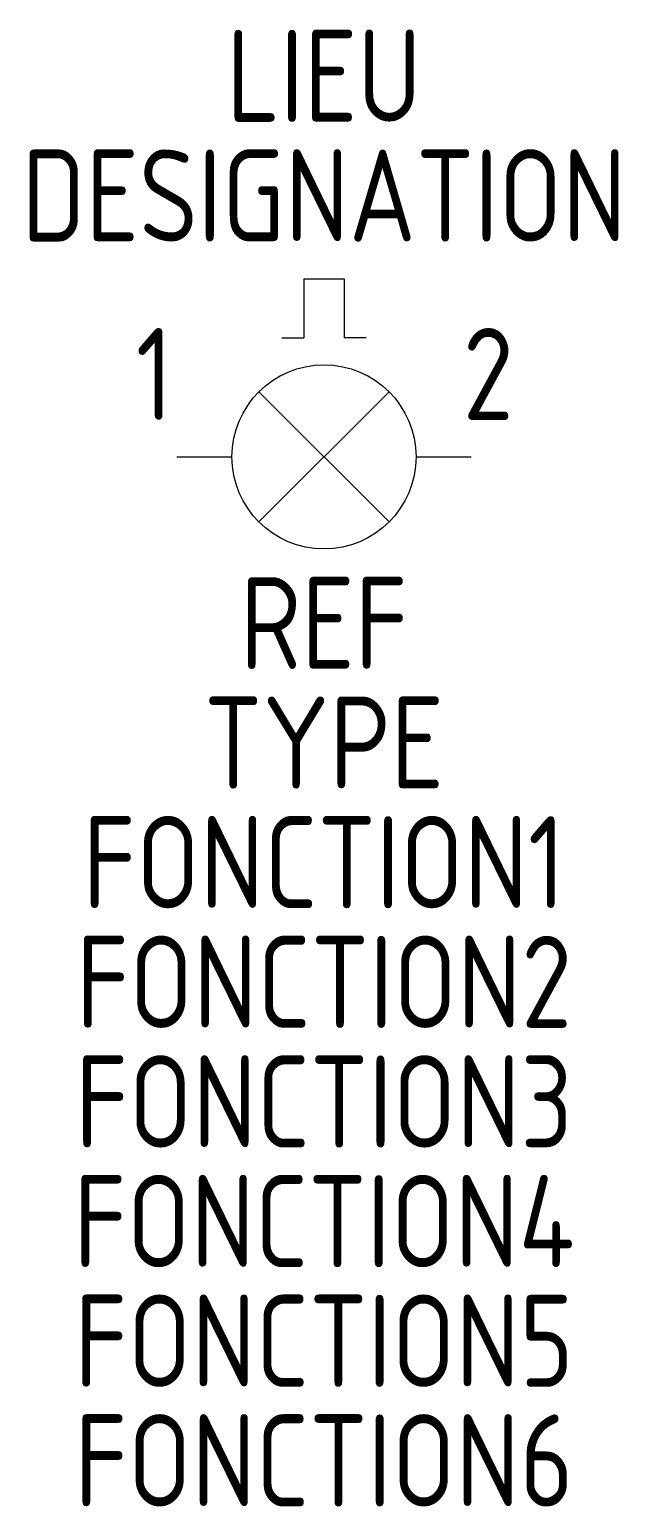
# Model space of a CAD drawing. Extents: x -1588.6 to -1572.6, y -908.1 to -868.
import ezdxf
from ezdxf.enums import TextEntityAlignment as Align

# ---------------------------------------------------------------- set-up
doc = ezdxf.new("R2010")
doc.units = 0
for name, color, linetype in [('SYMB_FIL', 3, 'CONTINUOUS'), ('SYMB_FIL_FIN', 1, 'CONTINUOUS'), ('SYMB_REF_CONTACT', 2, 'CONTINUOUS'), ('SYMB_TXT_CONTACT', 2, 'CONTINUOUS'), ('SYMB_TXT_NOM', 3, 'CONTINUOUS')]:
    doc.layers.add(name, color=color, linetype=linetype)
doc.styles.add('NET2_5', font='isocp.shx', dxfattribs={"width": 0.9, "height": 2.5})

msp = doc.modelspace()

# ---------------------------------------------------------------- linework, layer by layer
at = {"layer": 'SYMB_FIL'}
for p, q in [((-1582.402, -881.361), (-1578.866, -877.826)), ((-1578.866, -881.361), (-1582.402, -877.826)), ((-1584.634, -879.593), (-1583.134, -879.593)), ((-1578.134, -879.593), (-1576.634, -879.593))]:
    msp.add_line(p, q, dxfattribs=at)
msp.add_circle((-1580.634, -879.593), 2.5, dxfattribs=at)
at = {"layer": 'SYMB_FIL_FIN'}
for p, q in [((-1581.184, -874.755), (-1581.184, -876.355)), ((-1581.184, -874.755), (-1580.084, -874.755)), ((-1580.084, -874.755), (-1580.084, -876.355)), ((-1581.784, -876.355), (-1581.184, -876.355)), ((-1579.484, -876.355), (-1580.084, -876.355))]:
    msp.add_line(p, q, dxfattribs=at)

# ---------------------------------------------------------------- texts
at = {"layer": 'SYMB_REF_CONTACT', "style": 'NET2_5', "width": 0.9, "flags": 8}
msp.add_attdef('REF', text='', height=2.5, dxfattribs=at).set_placement((-1580.634, -885.354), align=Align.CENTER)
at = {"layer": 'SYMB_TXT_CONTACT', "style": 'NET2_5', "width": 0.9, "flags": 8}
msp.add_attdef('1', text='X1', height=2.5, dxfattribs=at).set_placement((-1584.734, -878.593), align=Align.RIGHT)
msp.add_attdef('2', (-1576.861, -878.593), 'X2', height=2.5, dxfattribs=at)
at = {"layer": 'SYMB_TXT_NOM', "style": 'NET2_5', "width": 0.9, "flags": 8}
for tag, text, p in [('LIEU', '', (-1580.634, -870.493)), ('DESIGNATION', 'H?', (-1580.634, -873.743)), ('TYPE', '', (-1580.634, -888.604)), ('FONCTION1', '', (-1580.634, -891.854)), ('FONCTION2', '', (-1580.634, -895.104)), ('FONCTION3', '', (-1580.634, -898.354)), ('FONCTION4', '', (-1580.634, -901.604)), ('FONCTION5', '', (-1580.634, -904.854)), ('FONCTION6', '', (-1580.634, -908.104))]:
    msp.add_attdef(tag, text=text, height=2.5, dxfattribs=at).set_placement(p, align=Align.CENTER)

doc.saveas('drawing.dxf')
